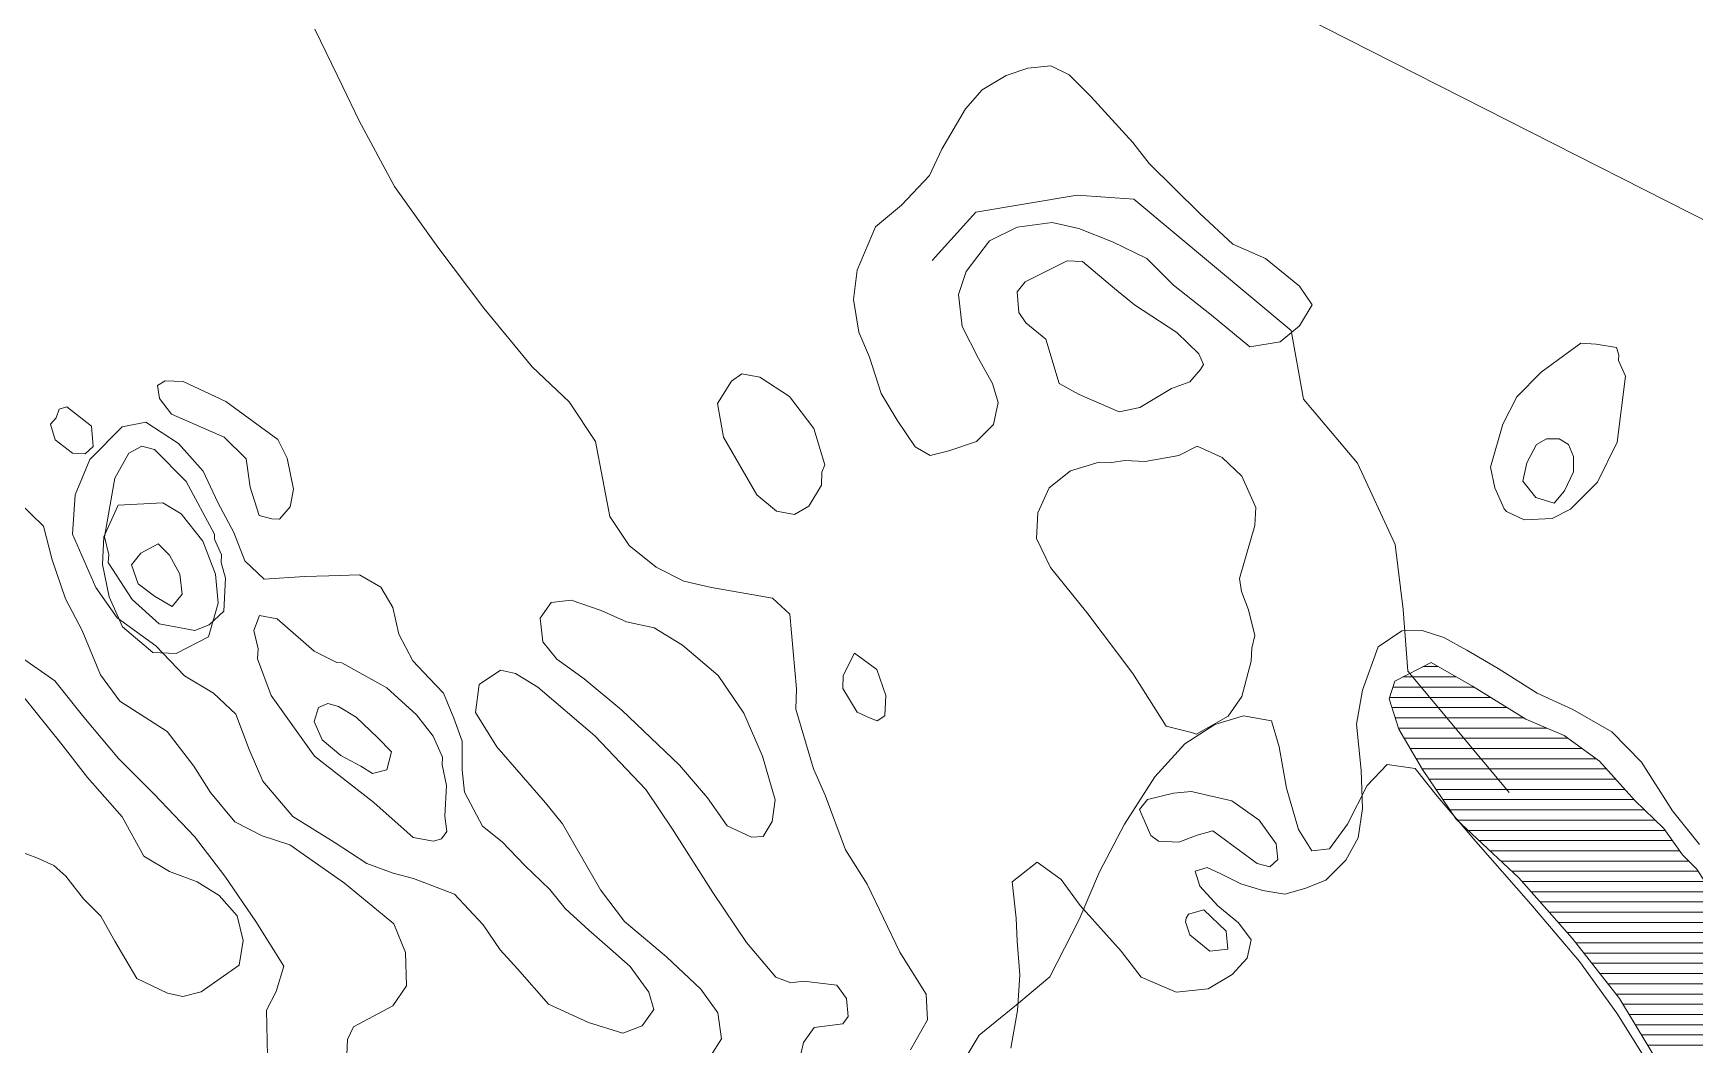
# Model space of a CAD drawing. Header units: millimetres. Extents: x 396621004 to 402046651, y 6785344214 to 6789799943.
# Drawn here: x 398009585 to 398659043, y 6788601719 to 6788997244 of the extents above; entities that cross this region are included whole.
import ezdxf

# ---------------------------------------------------------------- set-up
doc = ezdxf.new("R2010")
doc.units = ezdxf.units.MM
doc.header["$MEASUREMENT"] = 0
for name, color, linetype, lineweight in [('02 Hallinnolliset rajat_Kynä_nro__2', 8, 'Continuous', 15), ('02 Korkeuskayrat_Kynä_nro__2', 8, 'Continuous', 15), ('02 Suot_Kynä_nro__101', 252, 'Continuous', 15)]:
    doc.layers.add(name, color=color, linetype=linetype, lineweight=lineweight)
for name, color, linetype, lineweight, true_color in [('02 Kalliot _ kivikot_Kynä_nro__102', 7, 'Continuous', 15, 0xcccccc), ('02 Maaston rajat_Kynä_nro__82', 7, 'Continuous', 20, 0xaaaaaa), ('02 Suot_Kynä_nro__102', 7, 'Continuous', 15, 0xcccccc), ('02 Vesialueet_Kynä_nro__105', 7, 'Continuous', 15, 0xcae6ff)]:
    doc.layers.add(name, color=color, linetype=linetype, lineweight=lineweight, true_color=true_color)

msp = doc.modelspace()

# ---------------------------------------------------------------- hatches: boundary and pattern name
at = {"layer": '02 Suot_Kynä_nro__102', "linetype": 'Continuous', "lineweight": 15, "true_color": 0xcccccc}
h = msp.add_hatch(dxfattribs=at)
h.set_pattern_fill('KAJO___suo', color=254, style=0, pattern_type=2)
h.set_pattern_definition([(0, (1245072124.6, 6788065563.7), (0, 4000), [])])
h.paths.add_polyline_path([(398629577.93, 6788619762.9), (398646020.66, 6788592566.68), (398655800.38, 6788571851.94), (398654949.6, 6788558128.8), (398665201.04, 6788540964.87), (398674054.17, 6788539044.43), (398679706.36, 6788542045.12), (398679158.83, 6788542135.14), (398677996.39, 6788542465.21), (398677107.37, 6788543069.65), (398677086.65, 6788543075.35), (398677079.06, 6788543088.9), (398676951.87, 6788543175.38), (398675932.62, 6788544275.63), (398675225.04, 6788545355.87), (398674997.61, 6788546556.15), (398674146.83, 6788548826.67), (398672984.39, 6788552147.43), (398672596.9, 6788554307.92), (398672613.75, 6788556588.44), (398672714.84, 6788558643.66), (398672773.72, 6788564112.9), (398672768.31, 6788564142.54), (398672614.36, 6788564770.37), (398672209.42, 6788565680.52), (398671602.93, 6788568091.08), (398671556.88, 6788569082.96), (398671552.39, 6788569101.31), (398671555.13, 6788569120.7), (398671543.96, 6788569361.37), (398671636.62, 6788570611.65), (398671796.67, 6788572732.14), (398672201, 6788574912.64), (398672605.33, 6788575982.88), (398672917, 6788576983.11), (398673961.52, 6788579343.65), (398674433.23, 6788580333.88), (398675157.66, 6788581544.15), (398675391.81, 6788581875.44), (398676647.47, 6788584562.19), (398676850.79, 6788585114.97), (398677105.16, 6788585791.97), (398677402.24, 6788586627.51), (398677659.45, 6788587495.52), (398677895.3, 6788588505.75), (398678535.49, 6788590666.24), (398679487.35, 6788592876.75), (398680447.63, 6788595087.25), (398680843.54, 6788596087.48), (398681559.54, 6788597207.74), (398682359.78, 6788598408.01), (398682915.73, 6788599548.27), (398684267.67, 6788601606.87), (398684360.4, 6788601763.02), (398684743.64, 6788602799.02), (398685063.73, 6788603879.26), (398686091.4, 6788604909.5), (398686396.22, 6788605191.3), (398688592.9, 6788608890.47), (398688694.27, 6788609120.46), (398689410.27, 6788610250.72), (398689671.4, 6788610560.79), (398684069.75, 6788621313.25), (398679756.9, 6788630555.37), (398679462.08, 6788641127.79), (398675924.2, 6788648079.38), (398670432.06, 6788654800.91), (398666346.64, 6788660162.14), (398659826.83, 6788670334.47), (398654309.42, 6788676035.77), (398646888.28, 6788686228.1), (398635668.14, 6788697220.62), (398621836.7, 6788712614.14), (398608013.69, 6788722606.43), (398592994.53, 6788728997.89), (398572171.56, 6788741980.86), (398555947.84, 6788751162.96), (398541745.76, 6788743941.31), (398539555.65, 6788736929.7), (398543379.93, 6788725127), (398552603.7, 6788709333.39), (398565212.83, 6788690844.29), (398566672.55, 6788689143.63), (398590290.58, 6788666943.69), (398611130.39, 6788643358.3)])

# ---------------------------------------------------------------- linework, layer by layer
at = {"layer": '02 Hallinnolliset rajat_Kynä_nro__2', "color": 8, "linetype": 'Continuous', "lineweight": 15, "flags": 128}
msp.add_lwpolyline([(398755543.42, 6788877071.76), (398496570.36, 6789008511.83)], dxfattribs=at)
at = {"layer": '02 Kalliot _ kivikot_Kynä_nro__102', "color": 254, "linetype": 'Continuous', "lineweight": 15, "true_color": 0xcccccc, "flags": 128}
msp.add_lwpolyline([(398075823.38, 6788798583.81), (398080843.81, 6788785780.88), (398081863.06, 6788774378.27), (398078080.89, 6788761165.25), (398065479.29, 6788754743.78), (398056280.79, 6788755133.87), (398044454.15, 6788765126.15), (398039239.99, 6788776918.85), (398036620.27, 6788789531.74), (398037201.49, 6788800334.21), (398042786.29, 6788812757.05), (398060197.73, 6788813577.24), (398067408.28, 6788809386.28)], close=True, dxfattribs=at)
at = {"layer": '02 Korkeuskayrat_Kynä_nro__2', "color": 8, "linetype": 'Continuous', "lineweight": 15, "flags": 128}
for points in [[(398352544.82, 6788599698.31), (398359089.9, 6788611410.99), (398358550.8, 6788621453.28), (398348290.94, 6788637937.06), (398335495.59, 6788664553.14), (398327105.75, 6788677956.21), (398319078.13, 6788699351.11), (398314537.85, 6788709573.44), (398307605.28, 6788732918.78), (398307967.49, 6788740910.61), (398305305.65, 6788770067.28), (398298583.68, 6788776378.73), (398274745.08, 6788780479.67), (398263853.46, 6788782980.24), (398253088.18, 6788788481.5), (398242466.11, 6788796973.44), (398234977.59, 6788808336.04), (398229316.98, 6788837622.74), (398219015, 6788853116.28), (398204627.61, 6788866789.41), (398185657.81, 6788889684.65), (398167732.54, 6788913540.11), (398150801.24, 6788937335.55), (398136961.38, 6788963001.42), (398130567.92, 6788976314.47), (398119592.05, 6788998839.62)], [(398003979.08, 6788813937.32), (398013556.64, 6788804485.16), (398016951.32, 6788791312.14), (398022258.15, 6788776058.65), (398028702.15, 6788763745.84), (398035912.69, 6788746391.87), (398043443.33, 6788736039.5), (398061924.56, 6788724176.78), (398072319.19, 6788710683.7), (398078847.43, 6788700371.34), (398088332.33, 6788688918.72), (398099097.6, 6788683427.46), (398109947.11, 6788679926.66), (398131283.92, 6788664923.23), (398146715.83, 6788652200.32), (398150573.8, 6788649019.59), (398155063.55, 6788637807.03), (398155467.87, 6788624774.04), (398150110.51, 6788617012.27), (398134712.29, 6788608710.37), (398132480.06, 6788603799.25), (398132210.5, 6788597807.87)], [(398660905.04, 6788680046.69), (398650282.97, 6788693239.71), (398638245.74, 6788712244.05), (398626621.27, 6788724036.75), (398611399.95, 6788732818.76), (398597383.19, 6788739210.22), (398582161.87, 6788748792.42), (398569947.75, 6788755984.06), (398560934.57, 6788760975.2), (398552527.88, 6788763765.84), (398544517.11, 6788763555.79), (398535327.03, 6788757344.37), (398529144.16, 6788740320.48), (398526768.72, 6788727107.46), (398528596.63, 6788709103.34), (398529211.55, 6788694089.9), (398527434.18, 6788682677.29), (398522641.19, 6788673865.27), (398514849.43, 6788666053.49), (398506644.91, 6788662842.75), (398498844.72, 6788660622.24), (398490244.29, 6788662012.56), (398481635.44, 6788664603.16), (398473826.83, 6788668604.07), (398468418.92, 6788670994.62), (398463819.67, 6788669584.3), (398465622.31, 6788663782.97), (398472639.11, 6788655991.19), (398480658.31, 6788649399.68), (398485670.31, 6788642798.17), (398484078.27, 6788635586.52), (398478282.88, 6788629175.05), (398468890.64, 6788623563.77), (398456280.61, 6788622343.49), (398442668.18, 6788628134.81), (398434842.72, 6788638327.14), (398418812.74, 6788656121.22), (398411391.61, 6788666323.55), (398401982.53, 6788673115.1), (398392185.96, 6788665493.36), (398393803.28, 6788651290.11), (398394216.03, 6788642278.05), (398395235.28, 6788629075.03), (398394258.15, 6788615061.82), (398391680.55, 6788600448.48)], [(398101136.1, 6788597277.75), (398100706.5, 6788615291.87), (398104497.09, 6788622493.52), (398107487.44, 6788632505.81), (398096654.78, 6788649909.79), (398084423.81, 6788667703.87), (398072588.75, 6788683097.39), (398056760.93, 6788699891.23), (398042929.49, 6788713684.38), (398029300.22, 6788729878.09), (398018071.65, 6788744071.34), (398004652.97, 6788753463.48)], [(398274340.75, 6788597287.76), (398278662.02, 6788604099.31), (398277120.52, 6788614181.62), (398270541.74, 6788623493.75), (398257106.21, 6788636116.64), (398240722.44, 6788649889.79), (398231279.66, 6788662332.64), (398216445.82, 6788688048.52), (398209816.5, 6788696360.42), (398190796.17, 6788718255.43), (398182406.33, 6788731658.5), (398183905.72, 6788742601), (398192177.63, 6788748232.29), (398198124.64, 6788746952), (398206885.11, 6788741540.76), (398229039, 6788722506.4), (398249095.43, 6788701561.61), (398259397.41, 6788686078.07), (398275284.19, 6788661312.4), (398288399.63, 6788641687.91), (398299788.24, 6788628154.82), (398305693.14, 6788625884.3), (398310730.41, 6788626654.47), (398323677.38, 6788625054.11), (398327442.7, 6788619872.92), (398328116.58, 6788612841.31), (398325985.43, 6788609930.65), (398314900.06, 6788608440.31), (398310629.33, 6788602628.98), (398308127.54, 6788591726.48)]]:
    msp.add_lwpolyline(points, dxfattribs=at)
for points in [[(398466970.07, 6788867759.63), (398465883.44, 6788865809.19), (398461654.82, 6788860998.09), (398454520.09, 6788858317.47), (398442171.2, 6788850875.77), (398434084.61, 6788849245.4), (398418374.72, 6788855976.94), (398410566.11, 6788860337.94), (398405351.94, 6788877591.88), (398397635.98, 6788883953.34), (398394822.53, 6788888094.29), (398394190.76, 6788896126.12), (398397366.43, 6788899987.01), (398413767.05, 6788908238.89), (398419764.6, 6788907968.83), (398432290.39, 6788897386.41), (398440006.35, 6788891024.96), (398456533.32, 6788880252.49), (398465159.01, 6788871840.57)], [(398585463.89, 6788810256.48), (398592320.65, 6788806935.72), (398603355.47, 6788807435.83), (398610532.32, 6788811106.67), (398621028.04, 6788821639.08), (398628760.84, 6788837302.67), (398631944.94, 6788863178.59), (398629224.14, 6788869319.99), (398629316.8, 6788871310.45), (398628457.6, 6788874361.14), (398620514.21, 6788875721.45), (398614516.65, 6788876001.52), (398598983.66, 6788864698.93), (398589532.46, 6788855116.74), (398584031.89, 6788844364.28), (398579255.75, 6788827560.44), (398580881.49, 6788819478.59), (398584512.03, 6788811296.72)], [(398102787.11, 6788807395.82), (398097842.5, 6788808626.1), (398094346.73, 6788819798.66), (398092855.76, 6788830881.2), (398084230.07, 6788839283.12), (398063617.69, 6788848235.17), (398058900.51, 6788854466.59), (398058125.54, 6788859507.75), (398061216.98, 6788861368.17), (398068208.51, 6788861038.1), (398084870.26, 6788853266.32), (398105213.09, 6788838322.9), (398108885.75, 6788831141.26), (398111328.57, 6788819018.48), (398110014.5, 6788812066.89), (398105785.89, 6788807255.79)], [(398312752.06, 6788812266.94), (398317637.71, 6788820558.83), (398317865.14, 6788825549.98), (398319002.32, 6788828500.65), (398314647.35, 6788842713.9), (398305213, 6788855166.75), (398293546.4, 6788862708.48), (398286596.99, 6788864028.78), (398282461.04, 6788861218.14), (398277053.13, 6788852456.13), (398279453.84, 6788839323.13), (398292434.5, 6788816707.95), (398300150.45, 6788810346.5), (398307091.44, 6788809026.2)], [(398018501.25, 6788846804.84), (398019663.7, 6788850255.63), (398022704.59, 6788851115.83), (398032374.81, 6788843664.12), (398033006.57, 6788835632.28), (398029873.02, 6788832771.63), (398024877.86, 6788833001.68), (398018113.77, 6788838312.9), (398016386.94, 6788844404.29)], [(398185245.06, 6788687248.34), (398192859.93, 6788681046.92), (398201679.37, 6788671854.81), (398211492.78, 6788662462.67), (398217507.19, 6788655060.97), (398226722.53, 6788646469.01), (398235137.64, 6788639277.36), (398242954.67, 6788632285.76), (398250173.64, 6788622283.47), (398252186.86, 6788615481.92), (398247587.62, 6788609070.45), (398239989.59, 6788606259.81), (398226579.33, 6788610440.76), (398210962.1, 6788617632.41), (398198933.3, 6788631425.57), (398192118.66, 6788638817.26), (398185497.77, 6788648619.5), (398174277.62, 6788660612.24), (398158264.49, 6788666793.66), (398150253.71, 6788668794.11), (398140044.39, 6788672574.98), (398127223.77, 6788680966.9), (398111000.05, 6788690959.19), (398099375.58, 6788704752.34), (398093950.82, 6788717155.18), (398088728.23, 6788730958.34), (398080110.96, 6788739150.21), (398068697.08, 6788745941.76), (398057476.93, 6788757734.46), (398042449.35, 6788768716.97), (398034025.82, 6788780519.67), (398024995.79, 6788801324.43), (398025972.92, 6788816737.96), (398031751.47, 6788830551.12), (398044344.65, 6788843374.05), (398053543.14, 6788845184.47), (398066363.76, 6788836802.55), (398075983.43, 6788826000.08), (398081804.09, 6788813807.29), (398088029.08, 6788802004.59), (398092240.85, 6788791002.07), (398099855.72, 6788783810.43), (398115666.69, 6788784830.66), (398125067.35, 6788785040.71), (398137079.31, 6788785450.8), (398145485.99, 6788780659.71), (398150102.09, 6788772657.88), (398152519.64, 6788762255.5), (398157935.97, 6788751853.12), (398164346.28, 6788745061.56), (398169964.77, 6788739260.24), (398173974.37, 6788729457.99), (398177192.16, 6788720455.93), (398177209.01, 6788709253.37), (398178219.83, 6788700451.36)], [(398078358.87, 6788765966.35), (398084103.72, 6788771207.54), (398084701.79, 6788784200.52), (398082983.39, 6788790281.91), (398083118.16, 6788793282.59), (398080397.36, 6788799414), (398080490.02, 6788801414.46), (398069421.5, 6788821939.15), (398056979.94, 6788834532.03), (398052035.33, 6788835752.31), (398046896.98, 6788832991.68), (398041446.95, 6788823229.45), (398037395.23, 6788800384.22), (398039071.52, 6788793302.6), (398038928.32, 6788790301.91), (398048278.44, 6788775858.61), (398058858.39, 6788766366.44), (398072748.79, 6788763725.83)], [(398464333.51, 6788723216.57), (398476665.56, 6788730158.15), (398482031.35, 6788737919.93), (398485670.31, 6788751763.1), (398485897.75, 6788756764.24), (398487127.58, 6788761715.37), (398484592.1, 6788771837.69), (398481913.42, 6788778969.32), (398481146.88, 6788784010.47), (398487102.31, 6788804765.22), (398487422.41, 6788811756.82), (398481980.81, 6788824019.63), (398474306.97, 6788831381.31), (398464501.98, 6788835832.33), (398457325.13, 6788832161.49), (398444201.27, 6788829760.94), (398436207.34, 6788830121.02), (398431170.06, 6788829350.85), (398426174.91, 6788829580.9), (398414996.88, 6788826090.1), (398406691.28, 6788819468.59), (398402235.23, 6788809656.34), (398401771.94, 6788799674.06), (398407264.08, 6788788401.48), (398421466.16, 6788770737.44), (398439391.43, 6788746881.98), (398452464.75, 6788726257.26), (398462362.4, 6788723806.7)], [(398608072.65, 6788818278.31), (398604079.9, 6788813467.21), (398596869.35, 6788815657.71), (398591857.35, 6788822059.18), (398593449.4, 6788829260.83), (398597239.99, 6788836472.48), (398601039, 6788838682.98), (398606042.58, 6788838682.98), (398609647.85, 6788836492.48), (398611652.65, 6788831691.38), (398611669.5, 6788825680.01)], [(398066835.48, 6788785760.87), (398067846.3, 6788777959.09), (398063853.55, 6788773147.99), (398057047.33, 6788777148.9), (398050637.02, 6788781940), (398048025.73, 6788789341.69), (398051622.58, 6788793952.75), (398058420.37, 6788797563.57), (398062825.87, 6788793162.57)], [(398239602.11, 6788732558.7), (398224894.62, 6788744751.49), (398214230.43, 6788752503.27), (398208780.41, 6788759254.81), (398207710.62, 6788768576.94), (398211998.2, 6788774638.33), (398219798.39, 6788775528.53), (398231633.45, 6788771487.61), (398241438.44, 6788767036.59), (398252355.34, 6788764786.08), (398263305.93, 6788758024.53), (398277280.57, 6788746111.8), (398287371.96, 6788731388.43), (398294607.77, 6788714524.58), (398299577.65, 6788697520.69), (398298440.48, 6788689058.75), (398294919.44, 6788683207.41), (398290396, 6788682917.35), (398280835.3, 6788687358.36), (398273077.22, 6788698230.85), (398262143.48, 6788710993.77)], [(398169122.42, 6788682207.18), (398166081.52, 6788681346.99), (398158129.71, 6788682717.3), (398142739.92, 6788696440.44), (398119549.94, 6788714524.58), (398102618.64, 6788738320.02), (398097269.7, 6788752583.28), (398097455.01, 6788756584.2), (398095770.31, 6788763665.82), (398098044.66, 6788769567.17), (398104994.07, 6788768246.87), (398119432.01, 6788755573.97), (398128234.6, 6788751162.96), (398130239.4, 6788751072.94), (398147802.46, 6788741250.69), (398159334.28, 6788730718.28), (398165963.6, 6788722396.38), (398169594.14, 6788714224.51), (398169450.94, 6788711223.82), (398171085.1, 6788703141.97), (398170529.15, 6788691159.23), (398171253.57, 6788685117.85)], [(398339437.8, 6788728447.76), (398336481.15, 6788729588.02), (398331578.65, 6788731808.53), (398326002.27, 6788741080.65), (398326229.71, 6788746071.79), (398330635.21, 6788754883.81), (398339353.57, 6788748472.34), (398342891.45, 6788738300.02), (398342520.82, 6788730308.19)], [(398144171.92, 6788721816.24), (398149579.83, 6788716224.97), (398147794.04, 6788709213.36), (398142192.39, 6788707803.04), (398137584.72, 6788710603.68), (398129776.1, 6788714794.64), (398122565.56, 6788720986.05), (398119347.77, 6788728187.7), (398121141.98, 6788733598.94), (398124747.26, 6788735199.31), (398128950.6, 6788734009.03), (398135756.81, 6788729808.07)], [(398496123.92, 6788674195.35), (398492990.36, 6788671344.7), (398488037.33, 6788672564.98), (398470609.04, 6788685387.91), (398464518.83, 6788683657.51), (398457392.52, 6788680986.9), (398449398.59, 6788681346.99), (398446492.47, 6788683487.48), (398441960.61, 6788693709.81), (398445136.28, 6788697560.7), (398455269.79, 6788700101.28), (398462303.44, 6788700781.43), (398467256.47, 6788699551.15), (398478156.52, 6788697050.58), (398488820.71, 6788689548.86), (398495399.49, 6788680236.73)], [(398467189.09, 6788654500.84), (398475814.78, 6788646098.92), (398476488.66, 6788639057.31), (398469455.02, 6788638387.16), (398461730.64, 6788644748.61), (398459961.7, 6788649829.78), (398460197.55, 6788651290.11), (398461098.87, 6788652780.45)]]:
    msp.add_lwpolyline(points, close=True, dxfattribs=at)
at = {"layer": '02 Maaston rajat_Kynä_nro__82', "color": 253, "linetype": 'Continuous', "lineweight": 20, "true_color": 0xaaaaaa, "flags": 128}
for points in [[(398465639.16, 6788926773.13), (398478468.19, 6788914780.39), (398491280.39, 6788909189.11), (398504505.33, 6788898396.64), (398509517.33, 6788890994.95), (398504530.6, 6788882783.07), (398496932.58, 6788876571.65), (398485131.21, 6788874561.19), (398470103.63, 6788886944.02), (398455278.21, 6788898736.72), (398444858.3, 6788909129.1), (398431439.62, 6788915720.61), (398418223.1, 6788920901.79), (398407811.61, 6788923292.34), (398394207.61, 6788921471.92), (398383417.06, 6788916060.68), (398374226.99, 6788904037.93), (398371236.64, 6788895025.87), (398372660.21, 6788882623.03), (398379078.94, 6788870020.15), (398384495.28, 6788860217.91), (398386710.66, 6788852816.21), (398384916.45, 6788844214.25), (398378329.25, 6788837592.73), (398367521.86, 6788833981.91), (398360126, 6788832171.49), (398354313.76, 6788835562.27), (398347296.96, 6788845964.65), (398341080.39, 6788856357.02), (398336455.87, 6788870570.28), (398332235.69, 6788880362.52), (398330222.46, 6788893175.45), (398331603.92, 6788904578.06), (398338780.77, 6788921601.95), (398348973.24, 6788930023.88), (398359965.95, 6788941646.54), (398364750.52, 6788951858.87), (398373932.17, 6788967682.49), (398380527.79, 6788975094.19), (398389920.03, 6788980705.47), (398398318.29, 6788983526.12), (398407323.05, 6788984536.35), (398414533.59, 6788980945.53), (398422948.7, 6788972543.61), (398439383.01, 6788954549.49), (398445801.74, 6788946357.61)], [(398075823.38, 6788798583.81), (398080843.81, 6788785780.88), (398081863.06, 6788774378.27), (398078080.89, 6788761165.25), (398065479.29, 6788754743.78), (398056280.79, 6788755133.87), (398044454.15, 6788765126.15), (398039239.99, 6788776918.85), (398036620.27, 6788789531.74), (398037201.49, 6788800334.21), (398042786.29, 6788812757.05), (398060197.73, 6788813577.24), (398067408.28, 6788809386.28)]]:
    msp.add_lwpolyline(points, close=True, dxfattribs=at)
for points in [[(398665201.04, 6788540964.87), (398654949.6, 6788558128.8), (398655800.38, 6788571851.94), (398646020.66, 6788592566.68), (398629577.93, 6788619762.9), (398611130.39, 6788643358.3), (398590290.58, 6788666943.69), (398565837.06, 6788689928.95), (398552603.7, 6788709333.39), (398543379.93, 6788725127), (398539555.65, 6788736929.7), (398541745.76, 6788743941.31), (398555947.84, 6788751162.96), (398572171.56, 6788741980.86), (398592994.53, 6788728997.89), (398608013.69, 6788722606.43), (398621836.7, 6788712614.14), (398635668.14, 6788697220.62), (398646888.28, 6788686228.1), (398654309.42, 6788676035.77), (398659826.83, 6788670334.47), (398666346.64, 6788660162.14), (398670432.06, 6788654800.91)], [(398005874.38, 6788737649.87), (398020312.31, 6788719655.75), (398030740.64, 6788706262.69), (398044369.92, 6788690869.16), (398052793.45, 6788675465.64), (398062809.03, 6788669474.27), (398073616.42, 6788665493.36), (398082233.69, 6788660102.13), (398089242.07, 6788652100.3), (398091659.62, 6788642498.1), (398090076, 6788632885.9), (398075284.28, 6788622463.52), (398068082.16, 6788620653.1), (398062076.18, 6788621843.37), (398050064.22, 6788627634.7), (398041438.53, 6788642228.04), (398036022.2, 6788652030.28), (398029207.56, 6788658831.84), (398022384.5, 6788667623.85), (398017583.09, 6788671824.81), (398010970.61, 6788674815.49), (398003962.24, 6788677406.08)], [(398639248.14, 6788597047.7), (398628516.56, 6788614061.59), (398613927.01, 6788634246.21), (398594931.94, 6788656651.34), (398573527.75, 6788681156.94), (398558323.27, 6788698871), (398549815.51, 6788709773.49), (398538873.34, 6788711283.84), (398530988.91, 6788703131.97), (398523289.81, 6788687968.5), (398516331.97, 6788678276.28), (398509298.32, 6788677596.13), (398504168.39, 6788685848.02), (398499409.09, 6788702081.73), (398496646.18, 6788718225.42), (398493605.28, 6788728377.75), (398482688.38, 6788730378.2), (398471510.36, 6788726887.4), (398459658.45, 6788719425.7), (398448050.82, 6788706442.73), (398436190.49, 6788687968.5), (398426326.53, 6788669394.25), (398418458.95, 6788650739.98), (398406918.72, 6788628244.84), (398393895.94, 6788617322.34), (398379340.07, 6788605479.63), (398372298, 6788593786.95)]]:
    msp.add_lwpolyline(points, dxfattribs=at)
at = {"layer": '02 Suot_Kynä_nro__101', "color": 252, "linetype": 'Continuous', "lineweight": 15, "flags": 128}
msp.add_lwpolyline([(398665201.04, 6788540964.87), (398654949.6, 6788558128.8), (398655800.38, 6788571851.94), (398646020.66, 6788592566.68), (398629577.93, 6788619762.9), (398611130.39, 6788643358.3), (398590290.58, 6788666943.69), (398565837.06, 6788689928.95), (398552603.7, 6788709333.39), (398543379.93, 6788725127), (398539555.65, 6788736929.7), (398541745.76, 6788743941.31), (398555947.84, 6788751162.96), (398572171.56, 6788741980.86), (398592994.53, 6788728997.89), (398608013.69, 6788722606.43), (398621836.7, 6788712614.14), (398635668.14, 6788697220.62), (398646888.28, 6788686228.1), (398654309.42, 6788676035.77), (398659826.83, 6788670334.47)], dxfattribs=at)
at = {"layer": '02 Vesialueet_Kynä_nro__105', "color": 254, "linetype": 'Continuous', "lineweight": 15, "true_color": 0xcae6ff, "flags": 128}
msp.add_lwpolyline([(398361010.47, 6788908418.94), (398377992.31, 6788927253.24), (398417608.18, 6788933914.77), (398439821.03, 6788932344.41), (398501329.66, 6788880982.66), (398506164.77, 6788854166.52), (398527215.17, 6788829180.81), (398541872.12, 6788797373.53), (398545106.75, 6788771957.72), (398546943.08, 6788747752.18), (398586432.6, 6788700361.34)], dxfattribs=at)

doc.saveas('drawing.dxf')
